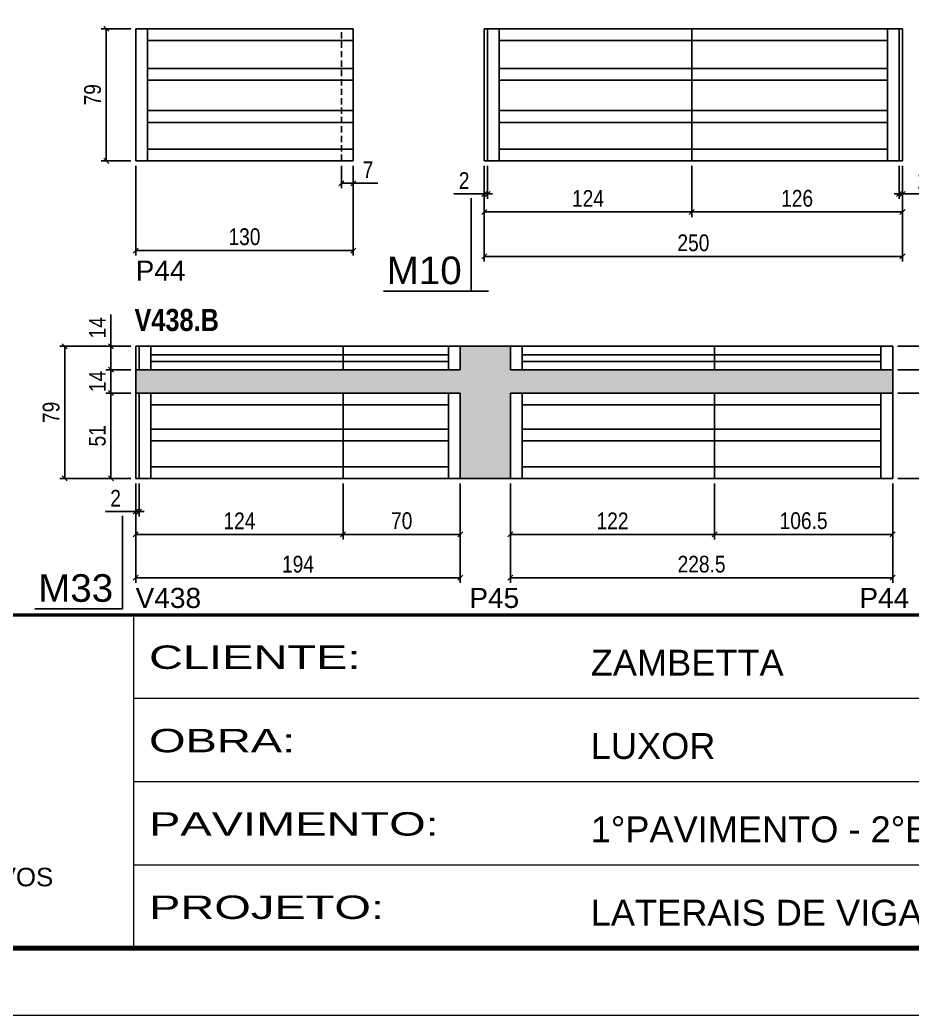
# Model space of a CAD drawing. Extents: x 3309 to 9563, y -2522 to 14608.
# Drawn here: x 8435 to 8969, y 11261 to 11856 of the extents above; entities that cross this region are included whole.
import ezdxf

# ---------------------------------------------------------------- set-up
doc = ezdxf.new("R2010")
doc.units = 0
for name, pattern in [('CONTINUO', [0]), ('DASHED', [0.75, 0.5, -0.25]), ('HIDDEN', [0.375, 0.25, -0.125])]:
    doc.linetypes.add(name, pattern=pattern)
for name, color, linetype in [('5', 5, 'Continuous'), ('COTA', 241, 'Continuous'), ('NOMENCLATURA', 7, 'Continuous'), ('Painéis', 200, 'Continuous'), ('SARR_2.2x7', 40, 'Continuous'), ('SARR_EDITAR', 141, 'Continuous')]:
    doc.layers.add(name, color=color, linetype=linetype)
doc.layers.add('Folhas', color=255, linetype='Continuous', lineweight=9)
doc.layers.add('SARRAFO DE PRESSAO', color=251, linetype='DASHED', lineweight=9)
doc.styles.add('ARIAL', font='arial.ttf')
doc.styles.add('COTA TECNICA', font='techl___.ttf', dxfattribs={"height": 10})
doc.styles.get("Standard").update_dxf_attribs({"font": 'arial.ttf'})
doc.styles.add('TECNICA', font='techb___.ttf', dxfattribs={"height": 10})
doc.styles.add('Tecnologia', font='')
doc.styles.get('Tecnologia').set_extended_font_data('Forgotten Futurist')
doc.dimstyles.new('PAINEL', dxfattribs={"dimtxt": 10, "dimasz": 3, "dimexe": 3, "dimexo": 3, "dimgap": 3, "dimtad": 1, "dimdec": 1, "dimzin": 12, "dimdsep": 46, "dimtxsty": 'COTA TECNICA', "dimblk1": 'OBLIQUE', "dimblk2": 'OBLIQUE', "dimsah": 1, "dimcen": 0.9, "dimclrd": 4, "dimclre": 4, "dimclrt": 240, "dimadec": 1, "dimazin": 3, "dimtfac": 1, "dimtdec": 1, "dimtmove": 0, "dimatfit": 3, "dimfxl": 1, "dimtolj": 1, "dimtzin": 12, "dimarcsym": 0})

# ---------------------------------------------------------------- blocks, each defined once
blk = doc.blocks.new('9999999999')
at = {"color": 30, "linetype": 'CONTINUO'}
for p, q in [((98564.56, 34230.21), (98564.56, 34429.45)), ((98564.56, 34379.64), (99583.98, 34379.64)), ((98564.56, 34329.83), (99487.98, 34329.83)), ((98564.56, 34280.02), (99487.98, 34280.02))]:
    blk.add_line(p, q, dxfattribs=at)
at = {"color": 30, "linetype": 'CONTINUO', "const_width": 2}
blk.add_lwpolyline([(99583.98, 34230.21), (99583.98, 34414.45, 0.414214), (99568.98, 34429.45), (98228.98, 34429.45, 0.414214), (98213.98, 34414.45), (98213.98, 34245.21, 0.414214), (98228.98, 34230.21), (99583.98, 34230.21)], format="xyb", dxfattribs=at)
at = {"layer": 'Folhas'}
blk.add_lwpolyline([(98138.98, 34190.21), (99623.98, 34190.21), (99623.98, 35240.21), (98138.98, 35240.21)], close=True, dxfattribs=at)
at = {"layer": 'Folhas', "color": 30, "const_width": 3}
blk.add_lwpolyline([(98213.98, 34230.21), (99583.98, 34230.21), (99583.98, 35200.21), (98213.98, 35200.21)], close=True, dxfattribs=at)
at = {"color": 7, "linetype": 'Continuous', "ltscale": 5, "style": 'ARIAL'}
for s, height, p in [('ZAMBETTA', 15.483, (98837.68, 34393.13)), ('LUXOR', 15.483, (98837.68, 34343.32)), ('1°PAVIMENTO - 2°ETAPA', 15.4829, (98837.68, 34293.51)), ('NOVA SISTEMAS CONSTRUTIVOS', 11.0592, (98263.19, 34267.21)), ('LATERAIS DE VIGAS', 15.4829, (98837.68, 34243.7))]:
    blk.add_text(s, height=height, dxfattribs=at).set_placement(p)
at = {"layer": 'Folhas', "color": 7, "style": 'Tecnologia', "width": 1.5}
for s, p in [('CLIENTE:', (98573.65, 34397.17)), ('OBRA:', (98573.65, 34347.31)), ('PAVIMENTO:', (98573.65, 34297.5)), ('PROJETO:', (98573.65, 34247.69))]:
    blk.add_text(s, height=14, dxfattribs=at).set_placement(p)
blk = doc.blocks.new('_Oblique')
at = {"color": 0, "linetype": 'ByBlock', "lineweight": -2}
blk.add_line((-0.5, -0.5), (0.5, 0.5), dxfattribs=at)
blk = doc.blocks.new('*D291')
at = {"layer": 'COTA', "color": 4, "lineweight": -2, "transparency": 16777216}
for p, q in [((8504.57, 11768.37), (8504.57, 11714.75)), ((8634.57, 11768.37), (8634.57, 11714.75)), ((8634.57, 11717.75), (8504.57, 11717.75))]:
    blk.add_line(p, q, dxfattribs=at)
at = {"layer": 'Defpoints', "color": 0, "transparency": 16777216}
for p in [(8504.57, 11771.37), (8634.57, 11771.37), (8504.57, 11717.75)]:
    blk.add_point(p, dxfattribs=at)
at = {"layer": 'COTA', "color": 4, "lineweight": -2, "transparency": 16777216, "xscale": 3, "yscale": 3, "zscale": 3, "rotation": 180}
blk.add_blockref('_Oblique', (8504.57, 11717.75), dxfattribs=at)
at = {"layer": 'COTA', "color": 4, "lineweight": -2, "transparency": 16777216, "xscale": 3, "yscale": 3, "zscale": 3}
blk.add_blockref('_Oblique', (8634.57, 11717.75), dxfattribs=at)
at = {"layer": 'COTA', "color": 240, "transparency": 16777216, "insert": (8569.57, 11725.97), "char_height": 10, "attachment_point": 5, "style": 'COTA TECNICA'}
blk.add_mtext('\\A1;130', dxfattribs=at)
blk = doc.blocks.new('*D292')
at = {"layer": 'COTA', "color": 4, "lineweight": -2, "transparency": 16777216}
for p, q in [((8501.57, 11850.37), (8483.94, 11850.37)), ((8486.94, 11850.37), (8486.94, 11771.37)), ((8501.57, 11771.37), (8483.94, 11771.37))]:
    blk.add_line(p, q, dxfattribs=at)
at = {"layer": 'Defpoints', "color": 0, "transparency": 16777216}
for p in [(8504.57, 11850.37), (8486.94, 11771.37), (8504.57, 11771.37)]:
    blk.add_point(p, dxfattribs=at)
at = {"layer": 'COTA', "color": 4, "lineweight": -2, "transparency": 16777216, "xscale": 3, "yscale": 3, "zscale": 3}
for p, rotation in [((8486.94, 11850.37), 90), ((8486.94, 11771.37), 270)]:
    blk.add_blockref('_Oblique', p, dxfattribs=dict(at, rotation=rotation))
at = {"layer": 'COTA', "color": 240, "transparency": 16777216, "insert": (8478.83, 11810.87), "char_height": 10, "attachment_point": 5, "rotation": 90, "style": 'COTA TECNICA'}
blk.add_mtext('\\A1;79', dxfattribs=at)
blk = doc.blocks.new('*D293')
at = {"layer": 'COTA', "color": 4, "lineweight": -2, "transparency": 16777216}
for p, q in [((8627.57, 11768.37), (8627.57, 11754.95)), ((8634.57, 11768.37), (8634.57, 11754.95)), ((8627.57, 11757.95), (8634.57, 11757.95)), ((8634.57, 11757.95), (8649.31, 11757.95))]:
    blk.add_line(p, q, dxfattribs=at)
at = {"layer": 'Defpoints', "color": 0, "transparency": 16777216}
for p in [(8627.57, 11771.37), (8634.57, 11771.37), (8634.57, 11757.95)]:
    blk.add_point(p, dxfattribs=at)
at = {"layer": 'COTA', "color": 4, "lineweight": -2, "transparency": 16777216, "xscale": 3, "yscale": 3, "zscale": 3, "rotation": 180}
blk.add_blockref('_Oblique', (8627.57, 11757.95), dxfattribs=at)
at = {"layer": 'COTA', "color": 4, "lineweight": -2, "transparency": 16777216, "xscale": 3, "yscale": 3, "zscale": 3}
blk.add_blockref('_Oblique', (8634.57, 11757.95), dxfattribs=at)
at = {"layer": 'COTA', "color": 240, "transparency": 16777216, "insert": (8643.44, 11766.02), "char_height": 10, "attachment_point": 5, "style": 'COTA TECNICA'}
blk.add_mtext('\\A1;7', dxfattribs=at)
blk = doc.blocks.new('*D294')
at = {"layer": 'COTA', "color": 4, "lineweight": -2, "transparency": 16777216}
for p, q in [((8712.93, 11768.37), (8712.93, 11711.21)), ((8962.93, 11768.37), (8962.93, 11711.21)), ((8962.93, 11714.21), (8712.93, 11714.21))]:
    blk.add_line(p, q, dxfattribs=at)
at = {"layer": 'Defpoints', "color": 0, "transparency": 16777216}
for p in [(8712.93, 11771.37), (8962.93, 11771.37), (8712.93, 11714.21)]:
    blk.add_point(p, dxfattribs=at)
at = {"layer": 'COTA', "color": 4, "lineweight": -2, "transparency": 16777216, "xscale": 3, "yscale": 3, "zscale": 3, "rotation": 180}
blk.add_blockref('_Oblique', (8712.93, 11714.21), dxfattribs=at)
at = {"layer": 'COTA', "color": 4, "lineweight": -2, "transparency": 16777216, "xscale": 3, "yscale": 3, "zscale": 3}
blk.add_blockref('_Oblique', (8962.93, 11714.21), dxfattribs=at)
at = {"layer": 'COTA', "color": 240, "transparency": 16777216, "insert": (8837.93, 11722.32), "char_height": 10, "attachment_point": 5, "style": 'COTA TECNICA'}
blk.add_mtext('\\A1;250', dxfattribs=at)
blk = doc.blocks.new('*D265')
at = {"layer": 'COTA', "color": 4, "lineweight": -2, "transparency": 16777216}
for p, q in [((8712.93, 11768.37), (8712.93, 11737.79)), ((8836.93, 11768.37), (8836.93, 11737.79)), ((8712.93, 11740.79), (8836.93, 11740.79))]:
    blk.add_line(p, q, dxfattribs=at)
at = {"layer": 'Defpoints', "color": 0, "transparency": 16777216}
for p in [(8712.93, 11771.37), (8836.93, 11771.37), (8836.93, 11740.79)]:
    blk.add_point(p, dxfattribs=at)
at = {"layer": 'COTA', "color": 4, "lineweight": -2, "transparency": 16777216, "xscale": 3, "yscale": 3, "zscale": 3, "rotation": 180}
blk.add_blockref('_Oblique', (8712.93, 11740.79), dxfattribs=at)
at = {"layer": 'COTA', "color": 4, "lineweight": -2, "transparency": 16777216, "xscale": 3, "yscale": 3, "zscale": 3}
blk.add_blockref('_Oblique', (8836.93, 11740.79), dxfattribs=at)
at = {"layer": 'COTA', "color": 240, "transparency": 16777216, "insert": (8774.93, 11748.87), "char_height": 10, "attachment_point": 5, "style": 'COTA TECNICA'}
blk.add_mtext('\\A1;124', dxfattribs=at)
blk = doc.blocks.new('*D266')
at = {"layer": 'COTA', "color": 4, "lineweight": -2, "transparency": 16777216}
for p, q in [((8712.93, 11768.37), (8712.93, 11748.59)), ((8714.93, 11768.37), (8714.93, 11748.59)), ((8712.93, 11751.59), (8694.82, 11751.59)), ((8714.93, 11751.59), (8712.93, 11751.59)), ((8714.93, 11751.59), (8717.93, 11751.59))]:
    blk.add_line(p, q, dxfattribs=at)
at = {"layer": 'Defpoints', "color": 0, "transparency": 16777216}
for p in [(8712.93, 11771.37), (8714.93, 11771.37), (8712.93, 11751.59)]:
    blk.add_point(p, dxfattribs=at)
at = {"layer": 'COTA', "color": 4, "lineweight": -2, "transparency": 16777216, "xscale": 3, "yscale": 3, "zscale": 3}
blk.add_blockref('_Oblique', (8712.93, 11751.59), dxfattribs=at)
at = {"layer": 'COTA', "color": 4, "lineweight": -2, "transparency": 16777216, "xscale": 3, "yscale": 3, "zscale": 3, "rotation": 180}
blk.add_blockref('_Oblique', (8714.93, 11751.59), dxfattribs=at)
at = {"layer": 'COTA', "color": 240, "transparency": 16777216, "insert": (8700.88, 11759.59), "char_height": 10, "attachment_point": 5, "style": 'COTA TECNICA'}
blk.add_mtext('\\A1;2', dxfattribs=at)
blk = doc.blocks.new('*D295')
at = {"layer": 'COTA', "color": 4, "lineweight": -2, "transparency": 16777216}
for p, q in [((8836.93, 11768.37), (8836.93, 11737.79)), ((8962.93, 11768.37), (8962.93, 11737.79)), ((8836.93, 11740.79), (8962.93, 11740.79))]:
    blk.add_line(p, q, dxfattribs=at)
at = {"layer": 'Defpoints', "color": 0, "transparency": 16777216}
for p in [(8836.93, 11771.37), (8962.93, 11771.37), (8962.93, 11740.79)]:
    blk.add_point(p, dxfattribs=at)
at = {"layer": 'COTA', "color": 4, "lineweight": -2, "transparency": 16777216, "xscale": 3, "yscale": 3, "zscale": 3, "rotation": 180}
blk.add_blockref('_Oblique', (8836.93, 11740.79), dxfattribs=at)
at = {"layer": 'COTA', "color": 4, "lineweight": -2, "transparency": 16777216, "xscale": 3, "yscale": 3, "zscale": 3}
blk.add_blockref('_Oblique', (8962.93, 11740.79), dxfattribs=at)
at = {"layer": 'COTA', "color": 240, "transparency": 16777216, "insert": (8899.93, 11748.9), "char_height": 10, "attachment_point": 5, "style": 'COTA TECNICA'}
blk.add_mtext('\\A1;126', dxfattribs=at)
blk = doc.blocks.new('*D267')
at = {"layer": 'COTA', "color": 4, "lineweight": -2, "transparency": 16777216}
for p, q in [((8960.93, 11768.37), (8960.93, 11748.59)), ((8962.93, 11768.37), (8962.93, 11748.59)), ((8960.93, 11751.59), (8957.93, 11751.59)), ((8960.93, 11751.59), (8962.93, 11751.59)), ((8962.93, 11751.59), (8981.04, 11751.59))]:
    blk.add_line(p, q, dxfattribs=at)
at = {"layer": 'Defpoints', "color": 0, "transparency": 16777216}
for p in [(8960.93, 11771.37), (8962.93, 11771.37), (8962.93, 11751.59)]:
    blk.add_point(p, dxfattribs=at)
at = {"layer": 'COTA', "color": 4, "lineweight": -2, "transparency": 16777216, "xscale": 3, "yscale": 3, "zscale": 3}
blk.add_blockref('_Oblique', (8960.93, 11751.59), dxfattribs=at)
at = {"layer": 'COTA', "color": 4, "lineweight": -2, "transparency": 16777216, "xscale": 3, "yscale": 3, "zscale": 3, "rotation": 180}
blk.add_blockref('_Oblique', (8962.93, 11751.59), dxfattribs=at)
at = {"layer": 'COTA', "color": 240, "transparency": 16777216, "insert": (8974.99, 11759.59), "char_height": 10, "attachment_point": 5, "style": 'COTA TECNICA'}
blk.add_mtext('\\A1;2', dxfattribs=at)
blk = doc.blocks.new('*D305')
at = {"layer": 'COTA', "color": 4, "lineweight": -2, "transparency": 16777216}
for p, q in [((8504.57, 11578.49), (8504.57, 11519.1)), ((8698.57, 11578.49), (8698.57, 11519.1)), ((8504.57, 11522.1), (8698.57, 11522.1))]:
    blk.add_line(p, q, dxfattribs=at)
at = {"layer": 'Defpoints', "color": 0, "transparency": 16777216}
for p in [(8504.57, 11581.49), (8698.57, 11581.49), (8698.57, 11522.1)]:
    blk.add_point(p, dxfattribs=at)
at = {"layer": 'COTA', "color": 4, "lineweight": -2, "transparency": 16777216, "xscale": 3, "yscale": 3, "zscale": 3, "rotation": 180}
blk.add_blockref('_Oblique', (8504.57, 11522.1), dxfattribs=at)
at = {"layer": 'COTA', "color": 4, "lineweight": -2, "transparency": 16777216, "xscale": 3, "yscale": 3, "zscale": 3}
blk.add_blockref('_Oblique', (8698.57, 11522.1), dxfattribs=at)
at = {"layer": 'COTA', "color": 240, "transparency": 16777216, "insert": (8601.57, 11530.21), "char_height": 10, "attachment_point": 5, "style": 'COTA TECNICA'}
blk.add_mtext('\\A1;194', dxfattribs=at)
blk = doc.blocks.new('*D306')
at = {"layer": 'COTA', "color": 4, "lineweight": -2, "transparency": 16777216}
for p, q in [((8501.57, 11632.49), (8486.77, 11632.49)), ((8489.77, 11632.49), (8489.77, 11581.49)), ((8501.57, 11581.49), (8486.77, 11581.49))]:
    blk.add_line(p, q, dxfattribs=at)
at = {"layer": 'Defpoints', "color": 0, "transparency": 16777216}
for p in [(8504.57, 11632.49, 0), (8489.77, 11581.49), (8504.57, 11581.49, 0)]:
    blk.add_point(p, dxfattribs=at)
at = {"layer": 'COTA', "color": 4, "lineweight": -2, "transparency": 16777216, "xscale": 3, "yscale": 3, "zscale": 3}
for p, rotation in [((8489.77, 11632.49), 90), ((8489.77, 11581.49), 270)]:
    blk.add_blockref('_Oblique', p, dxfattribs=dict(at, rotation=rotation))
at = {"layer": 'COTA', "color": 240, "transparency": 16777216, "insert": (8481.66, 11606.99), "char_height": 10, "attachment_point": 5, "rotation": 90, "style": 'COTA TECNICA'}
blk.add_mtext('\\A1;51', dxfattribs=at)
blk = doc.blocks.new('*D307')
at = {"layer": 'COTA', "color": 4, "lineweight": -2, "transparency": 16777216}
for p, q in [((8501.57, 11646.49), (8486.77, 11646.49)), ((8489.77, 11632.49), (8489.77, 11646.49)), ((8501.57, 11632.49), (8486.77, 11632.49))]:
    blk.add_line(p, q, dxfattribs=at)
at = {"layer": 'Defpoints', "color": 0, "transparency": 16777216}
for p in [(8489.77, 11646.49), (8504.57, 11646.49, 0), (8504.57, 11632.49, 0)]:
    blk.add_point(p, dxfattribs=at)
at = {"layer": 'COTA', "color": 4, "lineweight": -2, "transparency": 16777216, "xscale": 3, "yscale": 3, "zscale": 3}
for p, rotation in [((8489.77, 11646.49), 90), ((8489.77, 11632.49), 270)]:
    blk.add_blockref('_Oblique', p, dxfattribs=dict(at, rotation=rotation))
at = {"layer": 'COTA', "color": 240, "transparency": 16777216, "insert": (8481.7, 11639.49), "char_height": 10, "attachment_point": 5, "rotation": 90, "style": 'COTA TECNICA'}
blk.add_mtext('\\A1;14', dxfattribs=at)
blk = doc.blocks.new('*D308')
at = {"layer": 'COTA', "color": 4, "lineweight": -2, "transparency": 16777216}
for p, q in [((8489.77, 11660.49), (8489.77, 11679.6)), ((8501.57, 11660.49), (8486.77, 11660.49)), ((8489.77, 11646.49), (8489.77, 11660.49)), ((8501.57, 11646.49), (8486.77, 11646.49))]:
    blk.add_line(p, q, dxfattribs=at)
at = {"layer": 'Defpoints', "color": 0, "transparency": 16777216}
for p in [(8489.77, 11660.49), (8504.57, 11660.49), (8504.57, 11646.49)]:
    blk.add_point(p, dxfattribs=at)
at = {"layer": 'COTA', "color": 4, "lineweight": -2, "transparency": 16777216, "xscale": 3, "yscale": 3, "zscale": 3}
for p, rotation in [((8489.77, 11660.49), 90), ((8489.77, 11646.49), 270)]:
    blk.add_blockref('_Oblique', p, dxfattribs=dict(at, rotation=rotation))
at = {"layer": 'COTA', "color": 240, "transparency": 16777216, "insert": (8481.7, 11671.55), "char_height": 10, "attachment_point": 5, "rotation": 90, "style": 'COTA TECNICA'}
blk.add_mtext('\\A1;14', dxfattribs=at)
blk = doc.blocks.new('*D309')
at = {"layer": 'COTA', "color": 4, "lineweight": -2, "transparency": 16777216}
for p, q in [((8504.57, 11578.49), (8504.57, 11545.09)), ((8628.57, 11578.49), (8628.57, 11545.09)), ((8504.57, 11548.09), (8628.57, 11548.09))]:
    blk.add_line(p, q, dxfattribs=at)
at = {"layer": 'Defpoints', "color": 0, "transparency": 16777216}
for p in [(8504.57, 11581.49), (8628.57, 11581.49), (8628.57, 11548.09)]:
    blk.add_point(p, dxfattribs=at)
at = {"layer": 'COTA', "color": 4, "lineweight": -2, "transparency": 16777216, "xscale": 3, "yscale": 3, "zscale": 3, "rotation": 180}
blk.add_blockref('_Oblique', (8504.57, 11548.09), dxfattribs=at)
at = {"layer": 'COTA', "color": 4, "lineweight": -2, "transparency": 16777216, "xscale": 3, "yscale": 3, "zscale": 3}
blk.add_blockref('_Oblique', (8628.57, 11548.09), dxfattribs=at)
at = {"layer": 'COTA', "color": 240, "transparency": 16777216, "insert": (8566.57, 11556.16), "char_height": 10, "attachment_point": 5, "style": 'COTA TECNICA'}
blk.add_mtext('\\A1;124', dxfattribs=at)
blk = doc.blocks.new('*D310')
at = {"layer": 'COTA', "color": 4, "lineweight": -2, "transparency": 16777216}
for p, q in [((8628.57, 11578.49), (8628.57, 11545.09)), ((8698.57, 11578.49), (8698.57, 11545.09)), ((8628.57, 11548.09), (8698.57, 11548.09))]:
    blk.add_line(p, q, dxfattribs=at)
at = {"layer": 'Defpoints', "color": 0, "transparency": 16777216}
for p in [(8628.57, 11581.49), (8698.57, 11581.49), (8698.57, 11548.09)]:
    blk.add_point(p, dxfattribs=at)
at = {"layer": 'COTA', "color": 4, "lineweight": -2, "transparency": 16777216, "xscale": 3, "yscale": 3, "zscale": 3, "rotation": 180}
blk.add_blockref('_Oblique', (8628.57, 11548.09), dxfattribs=at)
at = {"layer": 'COTA', "color": 4, "lineweight": -2, "transparency": 16777216, "xscale": 3, "yscale": 3, "zscale": 3}
blk.add_blockref('_Oblique', (8698.57, 11548.09), dxfattribs=at)
at = {"layer": 'COTA', "color": 240, "transparency": 16777216, "insert": (8663.57, 11556.19), "char_height": 10, "attachment_point": 5, "style": 'COTA TECNICA'}
blk.add_mtext('\\A1;70', dxfattribs=at)
blk = doc.blocks.new('*D311')
at = {"layer": 'COTA', "color": 4, "lineweight": -2, "transparency": 16777216}
for p, q in [((8504.57, 11578.49), (8504.57, 11558.7)), ((8506.57, 11578.49), (8506.57, 11558.7)), ((8504.57, 11561.7), (8486.46, 11561.7)), ((8506.57, 11561.7), (8504.57, 11561.7)), ((8506.57, 11561.7), (8509.57, 11561.7))]:
    blk.add_line(p, q, dxfattribs=at)
at = {"layer": 'Defpoints', "color": 0, "transparency": 16777216}
for p in [(8504.57, 11581.49), (8506.57, 11581.49), (8504.57, 11561.7)]:
    blk.add_point(p, dxfattribs=at)
at = {"layer": 'COTA', "color": 4, "lineweight": -2, "transparency": 16777216, "xscale": 3, "yscale": 3, "zscale": 3}
blk.add_blockref('_Oblique', (8504.57, 11561.7), dxfattribs=at)
at = {"layer": 'COTA', "color": 4, "lineweight": -2, "transparency": 16777216, "xscale": 3, "yscale": 3, "zscale": 3, "rotation": 180}
blk.add_blockref('_Oblique', (8506.57, 11561.7), dxfattribs=at)
at = {"layer": 'COTA', "color": 240, "transparency": 16777216, "insert": (8492.52, 11569.7), "char_height": 10, "attachment_point": 5, "style": 'COTA TECNICA'}
blk.add_mtext('\\A1;2', dxfattribs=at)
blk = doc.blocks.new('*D312')
at = {"layer": 'COTA', "color": 4, "lineweight": -2, "transparency": 16777216}
for p, q in [((8728.57, 11578.49), (8728.57, 11519.1)), ((8957.07, 11578.49), (8957.07, 11519.1)), ((8728.57, 11522.1), (8957.07, 11522.1))]:
    blk.add_line(p, q, dxfattribs=at)
at = {"layer": 'Defpoints', "color": 0, "transparency": 16777216}
for p in [(8728.57, 11581.49), (8957.07, 11581.49), (8957.07, 11522.1)]:
    blk.add_point(p, dxfattribs=at)
at = {"layer": 'COTA', "color": 4, "lineweight": -2, "transparency": 16777216, "xscale": 3, "yscale": 3, "zscale": 3, "rotation": 180}
blk.add_blockref('_Oblique', (8728.57, 11522.1), dxfattribs=at)
at = {"layer": 'COTA', "color": 4, "lineweight": -2, "transparency": 16777216, "xscale": 3, "yscale": 3, "zscale": 3}
blk.add_blockref('_Oblique', (8957.07, 11522.1), dxfattribs=at)
at = {"layer": 'COTA', "color": 240, "transparency": 16777216, "insert": (8842.82, 11530.23), "char_height": 10, "attachment_point": 5, "style": 'COTA TECNICA'}
blk.add_mtext('\\A1;228.5', dxfattribs=at)
blk = doc.blocks.new('*D313')
at = {"layer": 'COTA', "color": 4, "lineweight": -2, "transparency": 16777216}
for p, q in [((8728.57, 11578.49), (8728.57, 11545.09)), ((8850.57, 11578.49), (8850.57, 11545.09)), ((8728.57, 11548.09), (8850.57, 11548.09))]:
    blk.add_line(p, q, dxfattribs=at)
at = {"layer": 'Defpoints', "color": 0, "transparency": 16777216}
for p in [(8728.57, 11581.49), (8850.57, 11581.49), (8850.57, 11548.09)]:
    blk.add_point(p, dxfattribs=at)
at = {"layer": 'COTA', "color": 4, "lineweight": -2, "transparency": 16777216, "xscale": 3, "yscale": 3, "zscale": 3, "rotation": 180}
blk.add_blockref('_Oblique', (8728.57, 11548.09), dxfattribs=at)
at = {"layer": 'COTA', "color": 4, "lineweight": -2, "transparency": 16777216, "xscale": 3, "yscale": 3, "zscale": 3}
blk.add_blockref('_Oblique', (8850.57, 11548.09), dxfattribs=at)
at = {"layer": 'COTA', "color": 240, "transparency": 16777216, "insert": (8789.57, 11556.15), "char_height": 10, "attachment_point": 5, "style": 'COTA TECNICA'}
blk.add_mtext('\\A1;122', dxfattribs=at)
blk = doc.blocks.new('*D314')
at = {"layer": 'COTA', "color": 4, "lineweight": -2, "transparency": 16777216}
for p, q in [((8850.57, 11578.49), (8850.57, 11545.09)), ((8957.07, 11578.49), (8957.07, 11545.09)), ((8850.57, 11548.09), (8957.07, 11548.09))]:
    blk.add_line(p, q, dxfattribs=at)
at = {"layer": 'Defpoints', "color": 0, "transparency": 16777216}
for p in [(8850.57, 11581.49), (8957.07, 11581.49), (8957.07, 11548.09)]:
    blk.add_point(p, dxfattribs=at)
at = {"layer": 'COTA', "color": 4, "lineweight": -2, "transparency": 16777216, "xscale": 3, "yscale": 3, "zscale": 3, "rotation": 180}
blk.add_blockref('_Oblique', (8850.57, 11548.09), dxfattribs=at)
at = {"layer": 'COTA', "color": 4, "lineweight": -2, "transparency": 16777216, "xscale": 3, "yscale": 3, "zscale": 3}
blk.add_blockref('_Oblique', (8957.07, 11548.09), dxfattribs=at)
at = {"layer": 'COTA', "color": 240, "transparency": 16777216, "insert": (8903.82, 11556.2), "char_height": 10, "attachment_point": 5, "style": 'COTA TECNICA'}
blk.add_mtext('\\A1;106.5', dxfattribs=at)
blk = doc.blocks.new('*D315')
at = {"layer": 'COTA', "color": 4, "lineweight": -2, "transparency": 16777216}
for p, q in [((8960.07, 11632.49), (8991.91, 11632.49)), ((8988.91, 11581.49), (8988.91, 11632.49)), ((8960.07, 11581.49), (8991.91, 11581.49))]:
    blk.add_line(p, q, dxfattribs=at)
at = {"layer": 'Defpoints', "color": 0, "transparency": 16777216}
for p in [(8957.07, 11632.49), (8988.91, 11632.49), (8957.07, 11581.49)]:
    blk.add_point(p, dxfattribs=at)
at = {"layer": 'COTA', "color": 4, "lineweight": -2, "transparency": 16777216, "xscale": 3, "yscale": 3, "zscale": 3}
for p, rotation in [((8988.91, 11632.49), 90), ((8988.91, 11581.49), 270)]:
    blk.add_blockref('_Oblique', p, dxfattribs=dict(at, rotation=rotation))
at = {"layer": 'COTA', "color": 240, "transparency": 16777216, "insert": (8980.8, 11606.99), "char_height": 10, "attachment_point": 5, "rotation": 90, "style": 'COTA TECNICA'}
blk.add_mtext('\\A1;51', dxfattribs=at)
blk = doc.blocks.new('*D316')
at = {"layer": 'COTA', "color": 4, "lineweight": -2, "transparency": 16777216}
for p, q in [((8960.07, 11646.49), (8991.91, 11646.49)), ((8988.91, 11632.49), (8988.91, 11646.49)), ((8960.07, 11632.49), (8991.91, 11632.49))]:
    blk.add_line(p, q, dxfattribs=at)
at = {"layer": 'Defpoints', "color": 0, "transparency": 16777216}
for p in [(8957.07, 11646.49), (8988.91, 11646.49), (8957.07, 11632.49)]:
    blk.add_point(p, dxfattribs=at)
at = {"layer": 'COTA', "color": 4, "lineweight": -2, "transparency": 16777216, "xscale": 3, "yscale": 3, "zscale": 3}
for p, rotation in [((8988.91, 11646.49), 90), ((8988.91, 11632.49), 270)]:
    blk.add_blockref('_Oblique', p, dxfattribs=dict(at, rotation=rotation))
at = {"layer": 'COTA', "color": 240, "transparency": 16777216, "insert": (8980.84, 11639.49), "char_height": 10, "attachment_point": 5, "rotation": 90, "style": 'COTA TECNICA'}
blk.add_mtext('\\A1;14', dxfattribs=at)
blk = doc.blocks.new('*D317')
at = {"layer": 'COTA', "color": 4, "lineweight": -2, "transparency": 16777216}
for p, q in [((8988.91, 11660.49), (8988.91, 11679.6)), ((8960.07, 11660.49), (8991.91, 11660.49)), ((8988.91, 11646.49), (8988.91, 11660.49)), ((8960.07, 11646.49), (8991.91, 11646.49))]:
    blk.add_line(p, q, dxfattribs=at)
at = {"layer": 'Defpoints', "color": 0, "transparency": 16777216}
for p in [(8957.07, 11660.49), (8988.91, 11660.49), (8957.07, 11646.49)]:
    blk.add_point(p, dxfattribs=at)
at = {"layer": 'COTA', "color": 4, "lineweight": -2, "transparency": 16777216, "xscale": 3, "yscale": 3, "zscale": 3}
for p, rotation in [((8988.91, 11660.49), 90), ((8988.91, 11646.49), 270)]:
    blk.add_blockref('_Oblique', p, dxfattribs=dict(at, rotation=rotation))
at = {"layer": 'COTA', "color": 240, "transparency": 16777216, "insert": (8980.84, 11671.55), "char_height": 10, "attachment_point": 5, "rotation": 90, "style": 'COTA TECNICA'}
blk.add_mtext('\\A1;14', dxfattribs=at)
blk = doc.blocks.new('*D318')
at = {"layer": 'COTA', "color": 4, "lineweight": -2, "transparency": 16777216}
for p, q in [((8501.57, 11660.49), (8459.15, 11660.49)), ((8462.15, 11581.49), (8462.15, 11660.49)), ((8501.57, 11581.49), (8459.15, 11581.49))]:
    blk.add_line(p, q, dxfattribs=at)
at = {"layer": 'Defpoints', "color": 0, "transparency": 16777216}
for p in [(8462.15, 11660.49), (8504.57, 11660.49), (8504.57, 11581.49)]:
    blk.add_point(p, dxfattribs=at)
at = {"layer": 'COTA', "color": 4, "lineweight": -2, "transparency": 16777216, "xscale": 3, "yscale": 3, "zscale": 3}
for p, rotation in [((8462.15, 11660.49), 90), ((8462.15, 11581.49), 270)]:
    blk.add_blockref('_Oblique', p, dxfattribs=dict(at, rotation=rotation))
at = {"layer": 'COTA', "color": 240, "transparency": 16777216, "insert": (8454.04, 11620.99), "char_height": 10, "attachment_point": 5, "rotation": 90, "style": 'COTA TECNICA'}
blk.add_mtext('\\A1;79', dxfattribs=at)

msp = doc.modelspace()

# ---------------------------------------------------------------- hatches: boundary and pattern name
at = {"layer": 'COTA'}
h = msp.add_hatch(dxfattribs=at)
h.set_pattern_fill('AR-CONC', color=256, scale=0.03)
h.paths.add_polyline_path([(8728.57, 11632.49), (8957.07, 11632.49), (8957.07, 11646.49), (8728.57, 11646.49), (8728.57, 11660.49), (8698.57, 11660.49), (8698.57, 11646.49), (8504.57, 11646.49), (8504.57, 11632.49), (8698.57, 11632.49), (8698.57, 11581.49), (8728.57, 11581.49)])

# ---------------------------------------------------------------- linework, layer by layer
for p, q in [((8698.57, 11660.49), (8728.57, 11660.49)), ((8504.57, 11632.49), (8504.57, 11646.49)), ((8957.07, 11632.49), (8957.07, 11646.49)), ((8698.57, 11581.49), (8728.57, 11581.49))]:
    msp.add_line(p, q, dxfattribs=at)
at = {"layer": 'NOMENCLATURA', "linetype": 'Continuous'}
for p, q in [((8705.02, 11693.45), (8705.02, 11749.08)), ((8652.61, 11693.45), (8705.02, 11693.45)), ((8663.11, 11693.45), (8715.52, 11693.45)), ((8496.66, 11503.56), (8496.66, 11559.19)), ((8444.26, 11503.56), (8496.66, 11503.56))]:
    msp.add_line(p, q, dxfattribs=at)
at = {"layer": 'Painéis', "linetype": 'ByBlock'}
for p, q in [((8634.57, 11850.37), (8504.57, 11850.37)), ((8504.57, 11850.37), (8504.57, 11771.37)), ((8634.57, 11771.37), (8634.57, 11850.37)), ((8962.93, 11850.37), (8712.93, 11850.37)), ((8712.93, 11850.37), (8712.93, 11771.37)), ((8714.93, 11850.37), (8714.93, 11771.37)), ((8836.93, 11850.37), (8836.93, 11771.37)), ((8960.93, 11771.37), (8960.93, 11850.37)), ((8962.93, 11771.37), (8962.93, 11850.37)), ((8504.57, 11771.37), (8634.57, 11771.37)), ((8712.93, 11771.37), (8962.93, 11771.37)), ((8504.57, 11660.49), (8698.57, 11660.49)), ((8504.57, 11646.49), (8504.57, 11660.49)), ((8506.57, 11646.49), (8506.57, 11660.49)), ((8628.57, 11646.49), (8628.57, 11660.49)), ((8698.57, 11646.49), (8698.57, 11660.49)), ((8728.57, 11660.49), (8728.57, 11646.49)), ((8957.07, 11660.49), (8728.57, 11660.49)), ((8850.57, 11660.49), (8850.57, 11646.49)), ((8957.07, 11646.49), (8957.07, 11660.49)), ((8504.57, 11646.49), (8698.57, 11646.49)), ((8728.57, 11646.49), (8957.07, 11646.49)), ((8698.57, 11632.49), (8504.57, 11632.49)), ((8504.57, 11632.49), (8504.57, 11581.49)), ((8506.57, 11581.49), (8506.57, 11632.49)), ((8628.57, 11632.49), (8628.57, 11581.49)), ((8698.57, 11581.49), (8698.57, 11632.49)), ((8957.07, 11632.49), (8728.57, 11632.49)), ((8728.57, 11632.49), (8728.57, 11581.49)), ((8850.57, 11632.49), (8850.57, 11581.49)), ((8957.07, 11581.49), (8957.07, 11632.49)), ((8504.57, 11581.49), (8698.57, 11581.49)), ((8728.57, 11581.49), (8957.07, 11581.49))]:
    msp.add_line(p, q, dxfattribs=at)
at = {"layer": 'SARR_2.2x7', "linetype": 'Continuous'}
for p, q in [((8511.57, 11771.37), (8511.57, 11850.37)), ((8721.93, 11771.37), (8721.93, 11850.37)), ((8953.93, 11771.37), (8953.93, 11850.37)), ((8511.57, 11843.37), (8634.57, 11843.37)), ((8721.93, 11843.37), (8953.93, 11843.37)), ((8511.57, 11826.63), (8634.57, 11826.63)), ((8721.93, 11826.63), (8953.93, 11826.63)), ((8511.57, 11819.63), (8634.57, 11819.63)), ((8721.93, 11819.63), (8953.93, 11819.63)), ((8511.57, 11801.37), (8634.57, 11801.37)), ((8721.93, 11801.37), (8953.93, 11801.37)), ((8511.57, 11794.37), (8634.57, 11794.37)), ((8721.93, 11794.37), (8953.93, 11794.37)), ((8511.57, 11778.37), (8634.57, 11778.37)), ((8721.93, 11778.37), (8953.93, 11778.37)), ((8513.57, 11646.49), (8513.57, 11660.49)), ((8691.57, 11646.49), (8691.57, 11660.49)), ((8735.57, 11646.49), (8735.57, 11660.49)), ((8950.07, 11646.49), (8950.07, 11660.49)), ((8513.57, 11581.49), (8513.57, 11632.49)), ((8691.57, 11581.49), (8691.57, 11632.49)), ((8735.57, 11581.49), (8735.57, 11632.49)), ((8950.07, 11581.49), (8950.07, 11632.49)), ((8513.57, 11625.49), (8628.57, 11625.49)), ((8628.57, 11625.49), (8691.57, 11625.49)), ((8735.57, 11625.49), (8850.57, 11625.49)), ((8850.57, 11625.49), (8950.07, 11625.49)), ((8513.57, 11610.93), (8628.57, 11610.93)), ((8628.57, 11610.93), (8691.57, 11610.93)), ((8735.57, 11610.93), (8850.57, 11610.93)), ((8850.57, 11610.93), (8950.07, 11610.93)), ((8513.57, 11603.93), (8628.57, 11603.93)), ((8628.57, 11603.93), (8691.57, 11603.93)), ((8735.57, 11603.93), (8850.57, 11603.93)), ((8850.57, 11603.93), (8950.07, 11603.93)), ((8513.57, 11588.49), (8628.57, 11588.49)), ((8628.57, 11588.49), (8691.57, 11588.49)), ((8735.57, 11588.49), (8850.57, 11588.49)), ((8850.57, 11588.49), (8950.07, 11588.49))]:
    msp.add_line(p, q, dxfattribs=at)
at = {"layer": 'SARR_2.2x7', "linetype": 'HIDDEN', "ltscale": 15}
msp.add_line((8627.57, 11771.37), (8627.57, 11850.37), dxfattribs=at)
at = {"layer": 'SARR_EDITAR', "linetype": 'Continuous'}
for p, q in [((8513.57, 11655.49), (8628.57, 11655.49)), ((8628.57, 11655.49), (8691.57, 11655.49)), ((8735.57, 11655.49), (8850.57, 11655.49)), ((8950.07, 11655.49), (8850.57, 11655.49)), ((8513.57, 11651.49), (8628.57, 11651.49)), ((8628.57, 11651.49), (8691.57, 11651.49)), ((8735.57, 11651.49), (8850.57, 11651.49)), ((8950.07, 11651.49), (8850.57, 11651.49))]:
    msp.add_line(p, q, dxfattribs=at)

# ---------------------------------------------------------------- block references
at = {"layer": 'SARRAFO DE PRESSAO', "color": 6, "linetype": 'ByBlock'}
msp.add_blockref('9999999999', (-90061.11, -22929.5), dxfattribs=at)

# ---------------------------------------------------------------- texts
at = {"layer": '5', "linetype": 'Continuous'}
for s, p in [('P44', (8504.51, 11699.74)), ('V438', (8504.51, 11504.09)), ('P45', (8703.99, 11504.09)), ('P44', (8937.15, 11504.09))]:
    msp.add_text(s, height=12, rotation=359.99996, dxfattribs=at).set_placement(p)
at = {"layer": 'NOMENCLATURA', "linetype": 'Continuous'}
for s, p in [('M10', (8654.62, 11697.64)), ('M33', (8446.27, 11507.76))]:
    msp.add_text(s, height=16.5, dxfattribs=at).set_placement(p)
at = {"layer": 'NOMENCLATURA', "style": 'TECNICA'}
msp.add_text('V438.B', height=13.2, dxfattribs=at).set_placement((8503.86, 11669.67))

# ---------------------------------------------------------------- dimensions: what is measured, and where the dimension line sits
at = {"layer": 'COTA'}
for base, p1, p2, angle, picture, middle in [((8486.94, 11771.37), (8504.57, 11850.37), (8504.57, 11771.37), 90, '*D292', (8478.83, 11810.87)), ((8504.57, 11717.75), (8634.57, 11771.37), (8504.57, 11771.37), 180, '*D291', (8569.57, 11725.97)), ((8712.93, 11714.21), (8962.93, 11771.37), (8712.93, 11771.37), 180, '*D294', (8837.93, 11722.32)), ((8962.93, 11751.59), (8960.93, 11771.37), (8962.93, 11771.37), 180, '*D267', (8974.99, 11759.59)), ((8489.77, 11660.49), (8504.57, 11646.49), (8504.57, 11660.49), 90, '*D308', (8481.7, 11671.55)), ((8988.91, 11660.49), (8957.07, 11646.49), (8957.07, 11660.49), 90, '*D317', (8980.84, 11671.55)), ((8462.15, 11660.49), (8504.57, 11581.49), (8504.57, 11660.49), 90, '*D318', (8454.04, 11620.99)), ((8489.77, 11581.49, 0), (8504.57, 11632.49), (8504.57, 11581.49), 90, '*D306', (8481.66, 11606.99, 0)), ((8988.91, 11632.49), (8957.07, 11581.49), (8957.07, 11632.49), 90, '*D315', (8980.8, 11606.99)), ((8504.57, 11561.7), (8506.57, 11581.49), (8504.57, 11581.49), 0, '*D311', (8492.52, 11569.7)), ((8698.57, 11522.1), (8504.57, 11581.49), (8698.57, 11581.49), 180, '*D305', (8601.57, 11530.21)), ((8628.57, 11548.09), (8504.57, 11581.49), (8628.57, 11581.49), 0, '*D309', (8566.57, 11556.16)), ((8957.07, 11522.1), (8728.57, 11581.49), (8957.07, 11581.49), 180, '*D312', (8842.82, 11530.23)), ((8850.57, 11548.09), (8728.57, 11581.49), (8850.57, 11581.49), 0, '*D313', (8789.57, 11556.15))]:
    dim = msp.add_linear_dim(base=base, p1=p1, p2=p2, angle=angle, dimstyle='PAINEL', dxfattribs=at)
    dim.commit()
    dim.dimension.update_dxf_attribs({"geometry": picture, "text_midpoint": middle})
for base, p1, p2, picture, middle in [((8634.57, 11757.95), (8627.57, 11771.37), (8634.57, 11771.37), '*D293', (8643.44, 11766.02)), ((8712.93, 11751.59), (8714.93, 11771.37), (8712.93, 11771.37), '*D266', (8700.88, 11759.59)), ((8836.93, 11740.79), (8712.93, 11771.37), (8836.93, 11771.37), '*D265', (8774.93, 11748.87)), ((8962.93, 11740.79), (8836.93, 11771.37), (8962.93, 11771.37), '*D295', (8899.93, 11748.9))]:
    dim = msp.add_linear_dim(base=base, p1=p1, p2=p2, dimstyle='PAINEL', dxfattribs=at)
    dim.commit()
    dim.dimension.update_dxf_attribs({"geometry": picture, "text_midpoint": middle})
for base, p1, p2, picture, middle in [((8489.77, 11646.49, 0), (8504.57, 11632.49), (8504.57, 11646.49), '*D307', (8489.77, 11639.49, 0)), ((8988.91, 11646.49), (8957.07, 11632.49), (8957.07, 11646.49), '*D316', (8988.91, 11639.49))]:
    dim = msp.add_linear_dim(base=base, p1=p1, p2=p2, angle=90, dimstyle='PAINEL', dxfattribs=at)
    dim.commit()
    dim.dimension.update_dxf_attribs({"geometry": picture, "text_midpoint": middle, "dimtype": 160})
for base, p1, p2, picture, middle in [((8698.57, 11548.09), (8628.57, 11581.49), (8698.57, 11581.49), '*D310', (8663.57, 11556.19)), ((8957.07, 11548.09), (8850.57, 11581.49), (8957.07, 11581.49), '*D314', (8903.82, 11556.2))]:
    dim = msp.add_linear_dim(base=base, p1=p1, p2=p2, angle=0, dimstyle='PAINEL', override={"dimtmove": 1}, dxfattribs=at)
    dim.commit()
    dim.dimension.update_dxf_attribs({"geometry": picture, "text_midpoint": middle})

doc.saveas('drawing.dxf')
